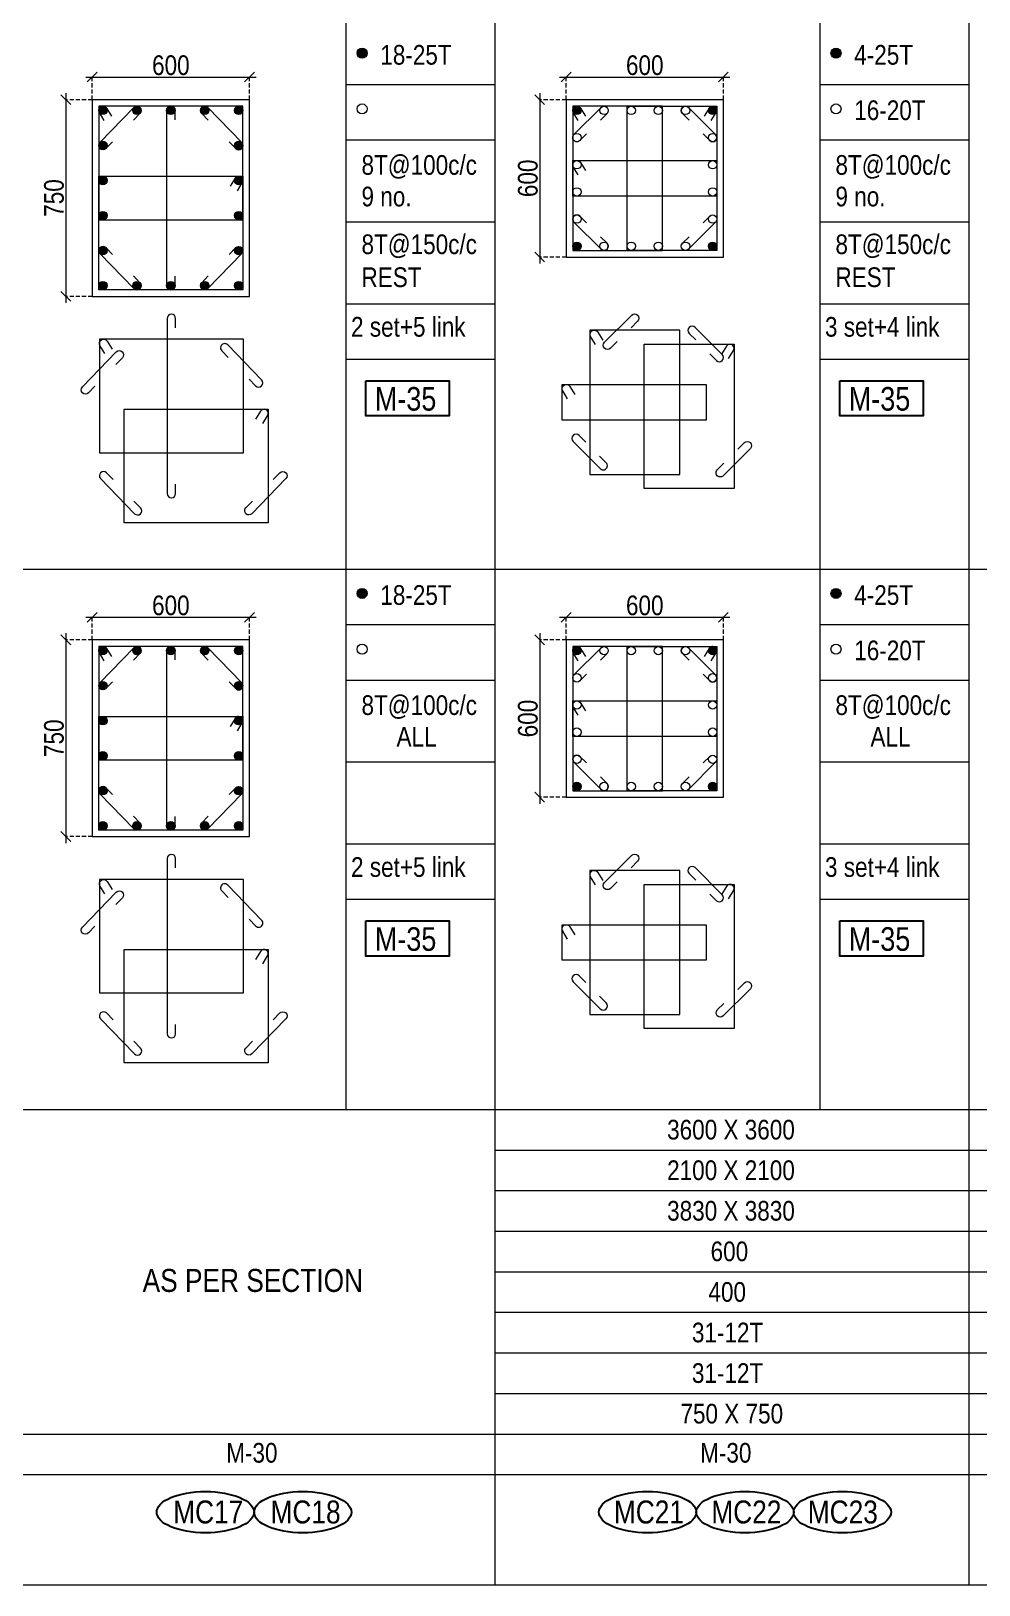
# Model space of a CAD drawing. Header units: millimetres. Extents: x 1112055 to 3390982, y -148532 to 766891.
# Drawn here: x 2186769 to 2201236, y 139386 to 163087 of the extents above; entities that cross this region are included whole.
import ezdxf
from ezdxf.enums import TextEntityAlignment as Align

# ---------------------------------------------------------------- set-up
doc = ezdxf.new("R2010")
doc.units = ezdxf.units.MM
doc.header["$PDMODE"] = 35
doc.header["$PDSIZE"] = -25
doc.linetypes.add('DASHED2', pattern=[0.375, 0.25, -0.125])
doc.linetypes.add('Hidden', pattern=[9.525, 6.35, -3.175])
for name, color, linetype, lineweight in [('B COL. SIZE DIM', 220, 'Continuous', 25), ('B COLSCH', 204, 'Continuous', 20), ('B COLUMN', 1, 'Hidden', 9), ('B STEEL', 34, 'Continuous', 15), ('B TITLE BLOCK', 250, 'Continuous', 0)]:
    doc.layers.add(name, color=color, linetype=linetype, lineweight=lineweight)
doc.layers.add('B TEXT', color=7, linetype='Continuous')
doc.styles.add('dim inside', font='romans.shx', dxfattribs={"width": 0.8, "height": 125})
doc.styles.add('SWINC', font='swissc.ttf')
doc.dimstyles.new('dim inside', dxfattribs={"dimtxt": 125, "dimasz": 100, "dimexe": 0, "dimexo": 0, "dimgap": 10, "dimtad": 0, "dimdec": 0, "dimzin": 0, "dimdsep": 46, "dimtxsty": 'dim inside', "dimblk": 'SMALL', "dimcen": 0.09, "dimadec": 0, "dimazin": 0, "dimtfac": 1, "dimtdec": 0, "dimtofl": 0, "dimtmove": 0, "dimatfit": 3, "dimfxl": 1, "dimtolj": 1, "dimtzin": 0, "dimarcsym": 2})

# ---------------------------------------------------------------- blocks, each defined once
blk = doc.blocks.new('_Oblique')
at = {"color": 0, "linetype": 'ByBlock', "lineweight": -2}
blk.add_line((-0.5, -0.5), (0.5, 0.5), dxfattribs=at)
blk = doc.blocks.new('*D317')
at = {"layer": 'B COL. SIZE DIM', "color": 250, "lineweight": 9, "ltscale": 250, "transparency": 16777216}
blk.add_line((2187603, 154146), (2190203, 154146), dxfattribs=at)
at = {"layer": 'B COL. SIZE DIM', "color": 250, "linetype": 'DASHED2', "lineweight": 9, "ltscale": 250, "transparency": 16777216}
for p, q in [((2187703, 153801), (2187703, 154146)), ((2190103, 153801), (2190103, 154146))]:
    blk.add_line(p, q, dxfattribs=at)
at = {"layer": 'Defpoints', "color": 0, "ltscale": 250, "transparency": 16777216}
for p in [(2190103, 154146), (2187703, 153801), (2190103, 153801)]:
    blk.add_point(p, dxfattribs=at)
at = {"layer": 'B COL. SIZE DIM', "color": 250, "lineweight": 9, "ltscale": 250, "transparency": 16777216, "xscale": 150, "yscale": 150, "zscale": 150, "rotation": 180}
blk.add_blockref('_Oblique', (2187703, 154146), dxfattribs=at)
at = {"layer": 'B COL. SIZE DIM', "color": 250, "lineweight": 9, "ltscale": 250, "transparency": 16777216, "xscale": 150, "yscale": 150, "zscale": 150}
blk.add_blockref('_Oblique', (2190103, 154146), dxfattribs=at)
at = {"layer": 'B COL. SIZE DIM', "color": 6, "ltscale": 250, "transparency": 16777216, "insert": (2188903, 154325), "char_height": 300, "attachment_point": 5, "style": 'SWINC'}
blk.add_mtext('\\A1;600', dxfattribs=at)
blk = doc.blocks.new('*D318')
at = {"layer": 'B COL. SIZE DIM', "color": 250, "lineweight": 9, "ltscale": 250, "transparency": 16777216}
blk.add_line((2187299, 153901), (2187299, 150701), dxfattribs=at)
at = {"layer": 'B COL. SIZE DIM', "color": 250, "linetype": 'DASHED2', "lineweight": 9, "ltscale": 250, "transparency": 16777216}
for p, q in [((2187703, 153801), (2187299, 153801)), ((2187703, 150801), (2187299, 150801))]:
    blk.add_line(p, q, dxfattribs=at)
at = {"layer": 'Defpoints', "color": 0, "ltscale": 250, "transparency": 16777216}
for p in [(2187703, 153801), (2187299, 150801), (2187703, 150801)]:
    blk.add_point(p, dxfattribs=at)
at = {"layer": 'B COL. SIZE DIM', "color": 250, "lineweight": 9, "ltscale": 250, "transparency": 16777216, "xscale": 150, "yscale": 150, "zscale": 150}
for p, rotation in [((2187299, 153801), 90), ((2187299, 150801), 270)]:
    blk.add_blockref('_Oblique', p, dxfattribs=dict(at, rotation=rotation))
at = {"layer": 'B COL. SIZE DIM', "color": 6, "ltscale": 250, "transparency": 16777216, "insert": (2187120, 152301), "char_height": 300, "attachment_point": 5, "rotation": 90, "style": 'SWINC'}
blk.add_mtext('\\A1;750', dxfattribs=at)
blk = doc.blocks.new('*D319')
at = {"layer": 'B COL. SIZE DIM', "color": 250, "lineweight": 9, "ltscale": 250, "transparency": 16777216}
blk.add_line((2187603, 162386), (2190203, 162386), dxfattribs=at)
at = {"layer": 'B COL. SIZE DIM', "color": 250, "linetype": 'DASHED2', "lineweight": 9, "ltscale": 250, "transparency": 16777216}
for p, q in [((2187703, 162041), (2187703, 162386)), ((2190103, 162041), (2190103, 162386))]:
    blk.add_line(p, q, dxfattribs=at)
at = {"layer": 'Defpoints', "color": 0, "ltscale": 250, "transparency": 16777216}
for p in [(2190103, 162386), (2187703, 162041), (2190103, 162041)]:
    blk.add_point(p, dxfattribs=at)
at = {"layer": 'B COL. SIZE DIM', "color": 250, "lineweight": 9, "ltscale": 250, "transparency": 16777216, "xscale": 150, "yscale": 150, "zscale": 150, "rotation": 180}
blk.add_blockref('_Oblique', (2187703, 162386), dxfattribs=at)
at = {"layer": 'B COL. SIZE DIM', "color": 250, "lineweight": 9, "ltscale": 250, "transparency": 16777216, "xscale": 150, "yscale": 150, "zscale": 150}
blk.add_blockref('_Oblique', (2190103, 162386), dxfattribs=at)
at = {"layer": 'B COL. SIZE DIM', "color": 6, "ltscale": 250, "transparency": 16777216, "insert": (2188903, 162565), "char_height": 300, "attachment_point": 5, "style": 'SWINC'}
blk.add_mtext('\\A1;600', dxfattribs=at)
blk = doc.blocks.new('*D320')
at = {"layer": 'B COL. SIZE DIM', "color": 250, "lineweight": 9, "ltscale": 250, "transparency": 16777216}
blk.add_line((2187299, 162141), (2187299, 158941), dxfattribs=at)
at = {"layer": 'B COL. SIZE DIM', "color": 250, "linetype": 'DASHED2', "lineweight": 9, "ltscale": 250, "transparency": 16777216}
for p, q in [((2187703, 162041), (2187299, 162041)), ((2187703, 159041), (2187299, 159041))]:
    blk.add_line(p, q, dxfattribs=at)
at = {"layer": 'Defpoints', "color": 0, "ltscale": 250, "transparency": 16777216}
for p in [(2187703, 162041), (2187299, 159041), (2187703, 159041)]:
    blk.add_point(p, dxfattribs=at)
at = {"layer": 'B COL. SIZE DIM', "color": 250, "lineweight": 9, "ltscale": 250, "transparency": 16777216, "xscale": 150, "yscale": 150, "zscale": 150}
for p, rotation in [((2187299, 162041), 90), ((2187299, 159041), 270)]:
    blk.add_blockref('_Oblique', p, dxfattribs=dict(at, rotation=rotation))
at = {"layer": 'B COL. SIZE DIM', "color": 6, "ltscale": 250, "transparency": 16777216, "insert": (2187120, 160541), "char_height": 300, "attachment_point": 5, "rotation": 90, "style": 'SWINC'}
blk.add_mtext('\\A1;750', dxfattribs=at)
blk = doc.blocks.new('*D984')
at = {"layer": 'B COL. SIZE DIM', "color": 250, "lineweight": 9, "ltscale": 250, "transparency": 16777216}
blk.add_line((2194836, 154146), (2197436, 154146), dxfattribs=at)
at = {"layer": 'B COL. SIZE DIM', "color": 250, "linetype": 'DASHED2', "lineweight": 9, "ltscale": 250, "transparency": 16777216}
for p, q in [((2194936, 153801), (2194936, 154146)), ((2197336, 153801), (2197336, 154146))]:
    blk.add_line(p, q, dxfattribs=at)
at = {"layer": 'Defpoints', "color": 0, "ltscale": 250, "transparency": 16777216}
for p in [(2197336, 154146), (2194936, 153801), (2197336, 153801)]:
    blk.add_point(p, dxfattribs=at)
at = {"layer": 'B COL. SIZE DIM', "color": 250, "lineweight": 9, "ltscale": 250, "transparency": 16777216, "xscale": 150, "yscale": 150, "zscale": 150, "rotation": 180}
blk.add_blockref('_Oblique', (2194936, 154146), dxfattribs=at)
at = {"layer": 'B COL. SIZE DIM', "color": 250, "lineweight": 9, "ltscale": 250, "transparency": 16777216, "xscale": 150, "yscale": 150, "zscale": 150}
blk.add_blockref('_Oblique', (2197336, 154146), dxfattribs=at)
at = {"layer": 'B COL. SIZE DIM', "color": 6, "ltscale": 250, "transparency": 16777216, "insert": (2196136, 154325), "char_height": 300, "attachment_point": 5, "style": 'SWINC'}
blk.add_mtext('\\A1;600', dxfattribs=at)
blk = doc.blocks.new('*D985')
at = {"layer": 'B COL. SIZE DIM', "color": 250, "lineweight": 9, "ltscale": 250, "transparency": 16777216}
blk.add_line((2194532, 153901), (2194532, 151301), dxfattribs=at)
at = {"layer": 'B COL. SIZE DIM', "color": 250, "linetype": 'DASHED2', "lineweight": 9, "ltscale": 250, "transparency": 16777216}
for p, q in [((2194936, 153801), (2194532, 153801)), ((2194936, 151401), (2194532, 151401))]:
    blk.add_line(p, q, dxfattribs=at)
at = {"layer": 'Defpoints', "color": 0, "ltscale": 250, "transparency": 16777216}
for p in [(2194936, 153801), (2194532, 151401), (2194936, 151401)]:
    blk.add_point(p, dxfattribs=at)
at = {"layer": 'B COL. SIZE DIM', "color": 250, "lineweight": 9, "ltscale": 250, "transparency": 16777216, "xscale": 150, "yscale": 150, "zscale": 150}
for p, rotation in [((2194532, 153801), 90), ((2194532, 151401), 270)]:
    blk.add_blockref('_Oblique', p, dxfattribs=dict(at, rotation=rotation))
at = {"layer": 'B COL. SIZE DIM', "color": 6, "ltscale": 250, "transparency": 16777216, "insert": (2194353, 152601), "char_height": 300, "attachment_point": 5, "rotation": 90, "style": 'SWINC'}
blk.add_mtext('\\A1;600', dxfattribs=at)
blk = doc.blocks.new('*D990')
at = {"layer": 'B COL. SIZE DIM', "color": 250, "lineweight": 9, "ltscale": 250, "transparency": 16777216}
blk.add_line((2194836, 162386), (2197436, 162386), dxfattribs=at)
at = {"layer": 'B COL. SIZE DIM', "color": 250, "linetype": 'DASHED2', "lineweight": 9, "ltscale": 250, "transparency": 16777216}
for p, q in [((2194936, 162041), (2194936, 162386)), ((2197336, 162041), (2197336, 162386))]:
    blk.add_line(p, q, dxfattribs=at)
at = {"layer": 'Defpoints', "color": 0, "ltscale": 250, "transparency": 16777216}
for p in [(2197336, 162386), (2194936, 162041), (2197336, 162041)]:
    blk.add_point(p, dxfattribs=at)
at = {"layer": 'B COL. SIZE DIM', "color": 250, "lineweight": 9, "ltscale": 250, "transparency": 16777216, "xscale": 150, "yscale": 150, "zscale": 150, "rotation": 180}
blk.add_blockref('_Oblique', (2194936, 162386), dxfattribs=at)
at = {"layer": 'B COL. SIZE DIM', "color": 250, "lineweight": 9, "ltscale": 250, "transparency": 16777216, "xscale": 150, "yscale": 150, "zscale": 150}
blk.add_blockref('_Oblique', (2197336, 162386), dxfattribs=at)
at = {"layer": 'B COL. SIZE DIM', "color": 6, "ltscale": 250, "transparency": 16777216, "insert": (2196136, 162565), "char_height": 300, "attachment_point": 5, "style": 'SWINC'}
blk.add_mtext('\\A1;600', dxfattribs=at)
blk = doc.blocks.new('*D991')
at = {"layer": 'B COL. SIZE DIM', "color": 250, "lineweight": 9, "ltscale": 250, "transparency": 16777216}
blk.add_line((2194532, 162141), (2194532, 159541), dxfattribs=at)
at = {"layer": 'B COL. SIZE DIM', "color": 250, "linetype": 'DASHED2', "lineweight": 9, "ltscale": 250, "transparency": 16777216}
for p, q in [((2194936, 162041), (2194532, 162041)), ((2194936, 159641), (2194532, 159641))]:
    blk.add_line(p, q, dxfattribs=at)
at = {"layer": 'Defpoints', "color": 0, "ltscale": 250, "transparency": 16777216}
for p in [(2194936, 162041), (2194532, 159641), (2194936, 159641)]:
    blk.add_point(p, dxfattribs=at)
at = {"layer": 'B COL. SIZE DIM', "color": 250, "lineweight": 9, "ltscale": 250, "transparency": 16777216, "xscale": 150, "yscale": 150, "zscale": 150}
for p, rotation in [((2194532, 162041), 90), ((2194532, 159641), 270)]:
    blk.add_blockref('_Oblique', p, dxfattribs=dict(at, rotation=rotation))
at = {"layer": 'B COL. SIZE DIM', "color": 6, "ltscale": 250, "transparency": 16777216, "insert": (2194353, 160841), "char_height": 300, "attachment_point": 5, "rotation": 90, "style": 'SWINC'}
blk.add_mtext('\\A1;600', dxfattribs=at)

msp = doc.modelspace()

# ---------------------------------------------------------------- hatches: boundary and pattern name
at = {"layer": 'B STEEL', "lineweight": 9, "ltscale": 0.5}
h = msp.add_hatch(color=34, dxfattribs=at)
edge = h.paths.add_edge_path()
edge.add_arc((2191821.1, 162749.8), 76.8, 0, 360)
h = msp.add_hatch(color=34, dxfattribs=at)
edge = h.paths.add_edge_path()
edge.add_arc((2199054.6, 162749.8), 76.8, 0, 360)
h = msp.add_hatch(color=34, dxfattribs=at)
edge = h.paths.add_edge_path()
edge.add_arc((2187866.7, 161876.6), 64, 0, 360)
at = {"layer": 'B STEEL', "lineweight": 30}
h = msp.add_hatch(color=34, dxfattribs=at)
edge = h.paths.add_edge_path()
edge.add_arc((2188384.7, 161876.6), 64, 0, 360)
h = msp.add_hatch(color=34, dxfattribs=at)
edge = h.paths.add_edge_path()
edge.add_arc((2188902.7, 161876.6), 64, 0, 360)
h = msp.add_hatch(color=34, dxfattribs=at)
edge = h.paths.add_edge_path()
edge.add_arc((2189420.7, 161876.6), 64, 0, 360)
at = {"layer": 'B STEEL', "lineweight": 9, "ltscale": 0.5}
h = msp.add_hatch(color=34, dxfattribs=at)
edge = h.paths.add_edge_path()
edge.add_arc((2189938.7, 161876.6), 64, 180, 540, ccw=False)
h = msp.add_hatch(color=34, dxfattribs=at)
edge = h.paths.add_edge_path()
edge.add_arc((2195100.3, 161876.6), 64, 0, 360)
h = msp.add_hatch(color=34, dxfattribs=at)
edge = h.paths.add_edge_path()
edge.add_arc((2197172.2, 161876.6), 64, 180, 540, ccw=False)
at = {"layer": 'B STEEL', "lineweight": 30}
h = msp.add_hatch(color=34, dxfattribs=at)
edge = h.paths.add_edge_path()
edge.add_arc((2187866.7, 161342.2), 64, 0, 360)
h = msp.add_hatch(color=34, dxfattribs=at)
edge = h.paths.add_edge_path()
edge.add_arc((2189938.7, 161342.2), 64, 0, 360)
h = msp.add_hatch(color=34, dxfattribs=at)
edge = h.paths.add_edge_path()
edge.add_arc((2187866.7, 160807.8), 64, 0, 360)
h = msp.add_hatch(color=34, dxfattribs=at)
edge = h.paths.add_edge_path()
edge.add_arc((2189938.7, 160807.8), 64, 0, 360)
h = msp.add_hatch(color=34, dxfattribs=at)
edge = h.paths.add_edge_path()
edge.add_arc((2187866.7, 160273.4), 64, 0, 360)
h = msp.add_hatch(color=34, dxfattribs=at)
edge = h.paths.add_edge_path()
edge.add_arc((2189938.7, 160273.4), 64, 0, 360)
h = msp.add_hatch(color=34, dxfattribs=at)
edge = h.paths.add_edge_path()
edge.add_arc((2187866.7, 159739), 64, 0, 360)
h = msp.add_hatch(color=34, dxfattribs=at)
edge = h.paths.add_edge_path()
edge.add_arc((2189938.7, 159739), 64, 0, 360)
at = {"layer": 'B STEEL', "lineweight": 9, "ltscale": 0.5}
h = msp.add_hatch(color=34, dxfattribs=at)
edge = h.paths.add_edge_path()
edge.add_arc((2195100.3, 159804.6), 64, 0, 360, ccw=False)
h = msp.add_hatch(color=34, dxfattribs=at)
edge = h.paths.add_edge_path()
edge.add_arc((2197172.2, 159804.6), 64, -180, 180)
h = msp.add_hatch(color=34, dxfattribs=at)
edge = h.paths.add_edge_path()
edge.add_arc((2187866.7, 159204.6), 64, 0, 360, ccw=False)
at = {"layer": 'B STEEL', "lineweight": 30}
h = msp.add_hatch(color=34, dxfattribs=at)
edge = h.paths.add_edge_path()
edge.add_arc((2188384.7, 159204.6), 64, 0, 360)
h = msp.add_hatch(color=34, dxfattribs=at)
edge = h.paths.add_edge_path()
edge.add_arc((2188902.7, 159204.6), 64, 0, 360)
h = msp.add_hatch(color=34, dxfattribs=at)
edge = h.paths.add_edge_path()
edge.add_arc((2189420.7, 159204.6), 64, 0, 360)
at = {"layer": 'B STEEL', "lineweight": 9, "ltscale": 0.5}
h = msp.add_hatch(color=34, dxfattribs=at)
edge = h.paths.add_edge_path()
edge.add_arc((2189938.7, 159204.6), 64, -180, 180)
h = msp.add_hatch(color=34, dxfattribs=at)
edge = h.paths.add_edge_path()
edge.add_arc((2191821.1, 154509.9), 76.8, 0, 360)
h = msp.add_hatch(color=34, dxfattribs=at)
edge = h.paths.add_edge_path()
edge.add_arc((2199054.6, 154509.9), 76.8, 0, 360)
h = msp.add_hatch(color=34, dxfattribs=at)
edge = h.paths.add_edge_path()
edge.add_arc((2187866.7, 153636.7), 64, 0, 360)
at = {"layer": 'B STEEL', "lineweight": 30}
h = msp.add_hatch(color=34, dxfattribs=at)
edge = h.paths.add_edge_path()
edge.add_arc((2188384.7, 153636.7), 64, 0, 360)
h = msp.add_hatch(color=34, dxfattribs=at)
edge = h.paths.add_edge_path()
edge.add_arc((2188902.7, 153636.7), 64, 0, 360)
h = msp.add_hatch(color=34, dxfattribs=at)
edge = h.paths.add_edge_path()
edge.add_arc((2189420.7, 153636.7), 64, 0, 360)
at = {"layer": 'B STEEL', "lineweight": 9, "ltscale": 0.5}
h = msp.add_hatch(color=34, dxfattribs=at)
edge = h.paths.add_edge_path()
edge.add_arc((2189938.7, 153636.7), 64, 180, 540, ccw=False)
h = msp.add_hatch(color=34, dxfattribs=at)
edge = h.paths.add_edge_path()
edge.add_arc((2195100.3, 153636.7), 64, 0, 360)
h = msp.add_hatch(color=34, dxfattribs=at)
edge = h.paths.add_edge_path()
edge.add_arc((2197172.2, 153636.7), 64, 180, 540, ccw=False)
at = {"layer": 'B STEEL', "lineweight": 30}
h = msp.add_hatch(color=34, dxfattribs=at)
edge = h.paths.add_edge_path()
edge.add_arc((2187866.7, 153102.3), 64, 0, 360)
h = msp.add_hatch(color=34, dxfattribs=at)
edge = h.paths.add_edge_path()
edge.add_arc((2189938.7, 153102.3), 64, 0, 360)
h = msp.add_hatch(color=34, dxfattribs=at)
edge = h.paths.add_edge_path()
edge.add_arc((2187866.7, 152568), 64, 0, 360)
h = msp.add_hatch(color=34, dxfattribs=at)
edge = h.paths.add_edge_path()
edge.add_arc((2189938.7, 152568), 64, 0, 360)
h = msp.add_hatch(color=34, dxfattribs=at)
edge = h.paths.add_edge_path()
edge.add_arc((2187866.7, 152033.6), 64, 0, 360)
h = msp.add_hatch(color=34, dxfattribs=at)
edge = h.paths.add_edge_path()
edge.add_arc((2189938.7, 152033.6), 64, 0, 360)
h = msp.add_hatch(color=34, dxfattribs=at)
edge = h.paths.add_edge_path()
edge.add_arc((2187866.7, 151499.2), 64, 0, 360)
h = msp.add_hatch(color=34, dxfattribs=at)
edge = h.paths.add_edge_path()
edge.add_arc((2189938.7, 151499.2), 64, 0, 360)
at = {"layer": 'B STEEL', "lineweight": 9, "ltscale": 0.5}
h = msp.add_hatch(color=34, dxfattribs=at)
edge = h.paths.add_edge_path()
edge.add_arc((2195100.3, 151564.8), 64, 0, 360, ccw=False)
h = msp.add_hatch(color=34, dxfattribs=at)
edge = h.paths.add_edge_path()
edge.add_arc((2197172.2, 151564.8), 64, -180, 180)
h = msp.add_hatch(color=34, dxfattribs=at)
edge = h.paths.add_edge_path()
edge.add_arc((2187866.7, 150964.8), 64, 0, 360, ccw=False)
at = {"layer": 'B STEEL', "lineweight": 30}
h = msp.add_hatch(color=34, dxfattribs=at)
edge = h.paths.add_edge_path()
edge.add_arc((2188384.7, 150964.8), 64, 0, 360)
h = msp.add_hatch(color=34, dxfattribs=at)
edge = h.paths.add_edge_path()
edge.add_arc((2188902.7, 150964.8), 64, 0, 360)
h = msp.add_hatch(color=34, dxfattribs=at)
edge = h.paths.add_edge_path()
edge.add_arc((2189420.7, 150964.8), 64, 0, 360)
at = {"layer": 'B STEEL', "lineweight": 9, "ltscale": 0.5}
h = msp.add_hatch(color=34, dxfattribs=at)
edge = h.paths.add_edge_path()
edge.add_arc((2189938.7, 150964.8), 64, -180, 180)

# ---------------------------------------------------------------- linework, layer by layer
at = {"layer": 'B COLSCH', "color": 250, "lineweight": 0}
for p, q in [((2191574.8, 196077.4), (2191574.8, 146638.4)), ((2193849.2, 196077.4), (2193849.2, 139385.8)), ((2198808.3, 196077.4), (2198808.3, 146638.4)), ((2201082.7, 196077.4), (2201082.7, 139385.8)), ((2191574.8, 162273.1), (2193849.2, 162273.1)), ((2198808.3, 162273.1), (2201082.7, 162273.1)), ((2191574.8, 161428.1), (2193849.2, 161428.1)), ((2198808.3, 161428.1), (2201082.7, 161428.1)), ((2191574.8, 160178.3), (2193849.2, 160178.3)), ((2198808.3, 160178.3), (2201082.7, 160178.3)), ((2191574.8, 158928.5), (2193849.2, 158928.5)), ((2198808.3, 158928.5), (2201082.7, 158928.5)), ((2191574.8, 158083.5), (2193849.2, 158083.5)), ((2198808.3, 158083.5), (2201082.7, 158083.5)), ((2087919, 154878.2), (2215549.8, 154878.2)), ((2191574.8, 154033.2), (2193849.2, 154033.2)), ((2198808.3, 154033.2), (2201082.7, 154033.2)), ((2191574.8, 153188.2), (2193849.2, 153188.2)), ((2198808.3, 153188.2), (2201082.7, 153188.2)), ((2191574.8, 151938.5), (2193849.2, 151938.5)), ((2198808.3, 151938.5), (2201082.7, 151938.5)), ((2191574.8, 150688.7), (2193849.2, 150688.7)), ((2198808.3, 150688.7), (2201082.7, 150688.7)), ((2191574.8, 149843.7), (2193849.2, 149843.7)), ((2198808.3, 149843.7), (2201082.7, 149843.7)), ((2087919, 146638.4), (2215549.8, 146638.4)), ((2193849.2, 146019.5), (2215549.8, 146019.5)), ((2193849.2, 145400.7), (2215549.8, 145400.7)), ((2193849.2, 144781.8), (2215549.8, 144781.8)), ((2193849.2, 144162.9), (2215549.8, 144162.9)), ((2193849.2, 143544.1), (2215549.8, 143544.1)), ((2193849.2, 142925.2), (2215549.8, 142925.2)), ((2193849.2, 142306.3), (2215549.8, 142306.3)), ((2087919, 141687.5), (2215549.8, 141687.5)), ((2087919, 141068.6), (2215549.8, 141068.6)), ((2087919, 139385.8), (2215549.8, 139385.8))]:
    msp.add_line(p, q, dxfattribs=at)
at = {"layer": 'B COLUMN', "color": 1, "linetype": 'ByBlock', "lineweight": 20}
for points in [[(2187702.7, 159040.6), (2190102.7, 159040.6), (2190102.7, 162040.6), (2187702.7, 162040.6)], [(2194936.3, 159640.6), (2197336.3, 159640.6), (2197336.3, 162040.6), (2194936.3, 162040.6)], [(2187702.7, 150800.8), (2190102.7, 150800.8), (2190102.7, 153800.8), (2187702.7, 153800.8)], [(2194936.3, 151400.8), (2197336.3, 151400.8), (2197336.3, 153800.8), (2194936.3, 153800.8)]]:
    msp.add_lwpolyline(points, close=True, dxfattribs=at)
at = {"layer": 'B STEEL', "color": 34, "lineweight": 9, "ltscale": 0.5}
for points in [[(2187887, 161721.5), (2187812.2, 161843, -1), (2187921.2, 161910.1), (2187996, 161788.7)], [(2188012, 161400.1), (2187912.7, 161297.6, -1), (2187820.8, 161386.7), (2188338.7, 161921.1, -1), (2188430.7, 161832), (2188331.4, 161729.6)], [(2188966.7, 161733.9), (2188966.7, 161876.6, 1), (2188838.7, 161876.6), (2188838.7, 159204.6, 1), (2188966.7, 159204.6), (2188966.7, 159347.3)], [(2189793.4, 161400.1), (2189892.7, 161297.6, 1), (2189984.7, 161386.7), (2189466.7, 161921.1, 1), (2189374.7, 161832), (2189474, 161729.6)], [(2195120.5, 161721.5), (2195045.8, 161843, -1), (2195154.8, 161910.1), (2195229.6, 161788.7)], [(2195246.4, 161517.8), (2195145.5, 161416.9, -1), (2195055, 161507.5), (2195469.4, 161921.8, -1), (2195559.9, 161831.3), (2195459.1, 161730.4)], [(2197026.1, 161517.8), (2197127, 161416.9, 1), (2197217.5, 161507.5), (2196803.1, 161921.8, 1), (2196712.6, 161831.3), (2196813.4, 161730.4)], [(2197152, 161721.5), (2197226.8, 161843, 1), (2197117.7, 161910.1), (2197042.9, 161788.7)], [(2195120.5, 160892.8), (2195045.8, 161014.2, -1), (2195154.8, 161081.4), (2195229.6, 160959.9)], [(2189918.4, 160652.8), (2189993.2, 160774.2, 1), (2189884.2, 160841.4), (2189809.4, 160719.9)], [(2195246.4, 160163.4), (2195145.5, 160264.3, 1), (2195055, 160173.7), (2195469.4, 159759.4, 1), (2195559.9, 159849.9), (2195459.1, 159950.8)], [(2197026.1, 160163.4), (2197127, 160264.3, -1), (2197217.5, 160173.7), (2196803.1, 159759.4, -1), (2196712.6, 159849.9), (2196813.4, 159950.8)], [(2188012, 159681.1), (2187912.7, 159783.6, 1), (2187820.8, 159694.5), (2188338.7, 159160.1, 1), (2188430.7, 159249.2), (2188331.4, 159351.6)], [(2189793.4, 159681.1), (2189892.7, 159783.6, -1), (2189984.7, 159694.5), (2189466.7, 159160.1, -1), (2189374.7, 159249.2), (2189474, 159351.6)], [(2188975.8, 158562.4), (2188975.8, 158705.1, 1), (2188847.8, 158705.1), (2188847.8, 156033.1, 1), (2188975.8, 156033.1), (2188975.8, 156175.8)], [(2195713.3, 158350.4), (2195612.5, 158249.6, -1), (2195521.9, 158340.1), (2195936.3, 158754.5, -1), (2196026.9, 158664), (2195926, 158563.1)], [(2197128, 158162.9), (2197228.8, 158062.1, 1), (2197319.4, 158152.6), (2196905, 158567, 1), (2196814.4, 158476.5), (2196915.3, 158375.6)], [(2187896.1, 158168), (2187821.3, 158289.5, -1), (2187930.4, 158356.6), (2188005.1, 158235.1)], [(2195384.5, 158306), (2195309.7, 158427.4, -1), (2195418.8, 158494.6), (2195493.6, 158373.1)], [(2187744, 157672.5), (2187644.8, 157570.1, -1), (2187552.8, 157659.2), (2188070.8, 158193.6, -1), (2188162.8, 158104.5), (2188063.5, 158002.1)], [(2190097.7, 157780.1), (2190196.9, 157677.6, 1), (2190288.9, 157766.8), (2189770.9, 158301.2, 1), (2189679, 158212), (2189778.2, 158109.6)], [(2197416, 158091.4), (2197490.7, 158212.9, 1), (2197381.7, 158280), (2197306.9, 158158.5)], [(2194958.6, 157477.2), (2194883.8, 157598.7, -1), (2194992.9, 157665.8), (2195067.6, 157544.3)], [(2190305.3, 157099.2), (2190380.1, 157220.7, 1), (2190271, 157287.8), (2190196.2, 157166.3)], [(2195234.2, 156816.8), (2195133.3, 156917.7, 1), (2195042.8, 156827.1), (2195457.2, 156412.7, 1), (2195547.7, 156503.3), (2195446.9, 156604.1)], [(2197556.5, 156708.9), (2197657.4, 156809.8, -1), (2197747.9, 156719.2), (2197333.5, 156304.8, -1), (2197243, 156395.4), (2197343.8, 156496.2)], [(2188021.1, 156247), (2187921.8, 156349.4, 1), (2187829.9, 156260.3), (2188347.9, 155725.9, 1), (2188439.8, 155815), (2188340.5, 155917.4)], [(2190466.6, 156247), (2190565.9, 156349.4, -1), (2190657.9, 156260.3), (2190139.9, 155725.9, -1), (2190047.9, 155815), (2190147.2, 155917.4)], [(2187887, 153481.7), (2187812.2, 153603.2, -1), (2187921.2, 153670.3), (2187996, 153548.8)], [(2188012, 153160.2), (2187912.7, 153057.8, -1), (2187820.8, 153146.9), (2188338.7, 153681.3, -1), (2188430.7, 153592.2), (2188331.4, 153489.8)], [(2188966.7, 153494.1), (2188966.7, 153636.7, 1), (2188838.7, 153636.7), (2188838.7, 150964.8, 1), (2188966.7, 150964.8), (2188966.7, 151107.4)], [(2189793.4, 153160.2), (2189892.7, 153057.8, 1), (2189984.7, 153146.9), (2189466.7, 153681.3, 1), (2189374.7, 153592.2), (2189474, 153489.8)], [(2195120.5, 153481.7), (2195045.8, 153603.2, -1), (2195154.8, 153670.3), (2195229.6, 153548.8)], [(2195246.4, 153277.9), (2195145.5, 153177.1, -1), (2195055, 153267.6), (2195469.4, 153682, -1), (2195559.9, 153591.5), (2195459.1, 153490.6)], [(2197026.1, 153277.9), (2197127, 153177.1, 1), (2197217.5, 153267.6), (2196803.1, 153682, 1), (2196712.6, 153591.5), (2196813.4, 153490.6)], [(2197152, 153481.7), (2197226.8, 153603.2, 1), (2197117.7, 153670.3), (2197042.9, 153548.8)], [(2195120.5, 152652.9), (2195045.8, 152774.4, -1), (2195154.8, 152841.5), (2195229.6, 152720)], [(2189918.4, 152412.9), (2189993.2, 152534.4, 1), (2189884.2, 152601.5), (2189809.4, 152480)], [(2195246.4, 151923.6), (2195145.5, 152024.4, 1), (2195055, 151933.9), (2195469.4, 151519.5, 1), (2195559.9, 151610), (2195459.1, 151710.9)], [(2197026.1, 151923.6), (2197127, 152024.4, -1), (2197217.5, 151933.9), (2196803.1, 151519.5, -1), (2196712.6, 151610), (2196813.4, 151710.9)], [(2188012, 151441.3), (2187912.7, 151543.7, 1), (2187820.8, 151454.6), (2188338.7, 150920.2, 1), (2188430.7, 151009.3), (2188331.4, 151111.8)], [(2189793.4, 151441.3), (2189892.7, 151543.7, -1), (2189984.7, 151454.6), (2189466.7, 150920.2, -1), (2189374.7, 151009.3), (2189474, 151111.8)], [(2188975.8, 150322.6), (2188975.8, 150465.2, 1), (2188847.8, 150465.2), (2188847.8, 147793.3, 1), (2188975.8, 147793.3), (2188975.8, 147935.9)], [(2195713.3, 150110.6), (2195612.5, 150009.7, -1), (2195521.9, 150100.3), (2195936.3, 150514.7, -1), (2196026.9, 150424.1), (2195926, 150323.3)], [(2195384.5, 150066.1), (2195309.7, 150187.6, -1), (2195418.8, 150254.7), (2195493.6, 150133.2)], [(2197128, 149923.1), (2197228.8, 149822.2, 1), (2197319.4, 149912.8), (2196905, 150327.2, 1), (2196814.4, 150236.6), (2196915.3, 150135.7)], [(2187896.1, 149928.1), (2187821.3, 150049.6, -1), (2187930.4, 150116.7), (2188005.1, 149995.3)], [(2190097.7, 149540.2), (2190196.9, 149437.8, 1), (2190288.9, 149526.9), (2189770.9, 150061.3, 1), (2189679, 149972.2), (2189778.2, 149869.8)], [(2197416, 149851.5), (2197490.7, 149973, 1), (2197381.7, 150040.1), (2197306.9, 149918.6)], [(2187744, 149432.7), (2187644.8, 149330.3, -1), (2187552.8, 149419.4), (2188070.8, 149953.8, -1), (2188162.8, 149864.7), (2188063.5, 149762.2)], [(2194958.6, 149237.3), (2194883.8, 149358.8, -1), (2194992.9, 149425.9), (2195067.6, 149304.4)], [(2190305.3, 148859.4), (2190380.1, 148980.8, 1), (2190271, 149048), (2190196.2, 148926.5)], [(2195234.2, 148577), (2195133.3, 148677.8, 1), (2195042.8, 148587.3), (2195457.2, 148172.9, 1), (2195547.7, 148263.4), (2195446.9, 148364.3)], [(2197556.5, 148469), (2197657.4, 148569.9, -1), (2197747.9, 148479.4), (2197333.5, 148065, -1), (2197243, 148155.5), (2197343.8, 148256.4)], [(2188021.1, 148007.1), (2187921.8, 148109.6, 1), (2187829.9, 148020.5), (2188347.9, 147486.1, 1), (2188439.8, 147575.2), (2188340.5, 147677.6)], [(2190466.6, 148007.1), (2190565.9, 148109.6, -1), (2190657.9, 148020.5), (2190139.9, 147486.1, -1), (2190047.9, 147575.2), (2190147.2, 147677.6)]]:
    msp.add_lwpolyline(points, format="xyb", dxfattribs=at)
for points in [[(2187802.7, 160209.4), (2190002.7, 160209.4), (2190002.7, 161940.6), (2187802.7, 161940.6)], [(2195036.3, 159740.6), (2196407.5, 159740.6), (2196407.5, 161940.6), (2195036.3, 161940.6)], [(2197236.3, 159740.6), (2195865, 159740.6), (2195865, 161940.6), (2197236.3, 161940.6)], [(2195036.3, 161111.8), (2197236.3, 161111.8), (2197236.3, 160569.4), (2195036.3, 160569.4)], [(2187802.7, 160871.8), (2190002.7, 160871.8), (2190002.7, 159140.6), (2187802.7, 159140.6)], [(2187811.8, 156655.8), (2190011.8, 156655.8), (2190011.8, 158387), (2187811.8, 158387)], [(2195300.2, 156325), (2196671.5, 156325), (2196671.5, 158525), (2195300.2, 158525)], [(2197500.2, 156110.4), (2196129, 156110.4), (2196129, 158310.4), (2197500.2, 158310.4)], [(2194874.3, 157696.2), (2197074.3, 157696.2), (2197074.3, 157153.8), (2194874.3, 157153.8)], [(2188189.6, 157318.3), (2190389.6, 157318.3), (2190389.6, 155587), (2188189.6, 155587)], [(2187802.7, 151969.5), (2190002.7, 151969.5), (2190002.7, 153700.8), (2187802.7, 153700.8)], [(2195036.3, 151500.8), (2196407.5, 151500.8), (2196407.5, 153700.8), (2195036.3, 153700.8)], [(2197236.3, 151500.8), (2195865, 151500.8), (2195865, 153700.8), (2197236.3, 153700.8)], [(2195036.3, 152872), (2197236.3, 152872), (2197236.3, 152329.5), (2195036.3, 152329.5)], [(2187802.7, 152632), (2190002.7, 152632), (2190002.7, 150900.8), (2187802.7, 150900.8)], [(2195300.2, 148085.2), (2196671.5, 148085.2), (2196671.5, 150285.2), (2195300.2, 150285.2)], [(2187811.8, 148416), (2190011.8, 148416), (2190011.8, 150147.2), (2187811.8, 150147.2)], [(2197500.2, 147870.6), (2196129, 147870.6), (2196129, 150070.6), (2197500.2, 150070.6)], [(2194874.3, 149456.4), (2197074.3, 149456.4), (2197074.3, 148914), (2194874.3, 148914)], [(2188189.6, 149078.4), (2190389.6, 149078.4), (2190389.6, 147347.2), (2188189.6, 147347.2)]]:
    msp.add_lwpolyline(points, close=True, dxfattribs=at)
for centre, radius in [((2191821.1, 162749.8), 76.8), ((2199054.6, 162749.8), 76.8), ((2187866.7, 161876.6), 64), ((2188384.7, 161876.6), 64), ((2188902.7, 161876.6), 64), ((2189420.7, 161876.6), 64), ((2189938.7, 161876.6), 64), ((2191821.1, 161899.5), 76.8), ((2195100.3, 161876.6), 64), ((2195514.7, 161876.6), 64), ((2195929.1, 161876.6), 64), ((2196343.4, 161876.6), 64), ((2196757.8, 161876.6), 64), ((2197172.2, 161876.6), 64), ((2199054.6, 161899.5), 76.8), ((2195100.3, 161462.2), 64), ((2197172.2, 161462.2), 64), ((2187866.7, 161342.2), 64), ((2189938.7, 161342.2), 64), ((2195100.3, 161047.8), 64), ((2197172.2, 161047.8), 64), ((2187866.7, 160807.8), 64), ((2189938.7, 160807.8), 64), ((2195100.3, 160633.4), 64), ((2197172.2, 160633.4), 64), ((2187866.7, 160273.4), 64), ((2189938.7, 160273.4), 64), ((2195100.3, 160219), 64), ((2197172.2, 160219), 64), ((2187866.7, 159739), 64), ((2189938.7, 159739), 64), ((2195100.3, 159804.6), 64), ((2195514.7, 159804.6), 64), ((2195929.1, 159804.6), 64), ((2196343.4, 159804.6), 64), ((2196757.8, 159804.6), 64), ((2197172.2, 159804.6), 64), ((2187866.7, 159204.6), 64), ((2188384.7, 159204.6), 64), ((2188902.7, 159204.6), 64), ((2189420.7, 159204.6), 64), ((2189938.7, 159204.6), 64), ((2191821.1, 154509.9), 76.8), ((2199054.6, 154509.9), 76.8), ((2187866.7, 153636.7), 64), ((2188384.7, 153636.7), 64), ((2188902.7, 153636.7), 64), ((2189420.7, 153636.7), 64), ((2189938.7, 153636.7), 64), ((2191821.1, 153659.6), 76.8), ((2195100.3, 153636.7), 64), ((2195514.7, 153636.7), 64), ((2195929.1, 153636.7), 64), ((2196343.4, 153636.7), 64), ((2196757.8, 153636.7), 64), ((2197172.2, 153636.7), 64), ((2199054.6, 153659.6), 76.8), ((2187866.7, 153102.3), 64), ((2189938.7, 153102.3), 64), ((2195100.3, 153222.3), 64), ((2197172.2, 153222.3), 64), ((2195100.3, 152808), 64), ((2197172.2, 152808), 64), ((2187866.7, 152568), 64), ((2189938.7, 152568), 64), ((2195100.3, 152393.6), 64), ((2197172.2, 152393.6), 64), ((2187866.7, 152033.6), 64), ((2189938.7, 152033.6), 64), ((2195100.3, 151979.2), 64), ((2197172.2, 151979.2), 64), ((2187866.7, 151499.2), 64), ((2189938.7, 151499.2), 64), ((2195100.3, 151564.8), 64), ((2195514.7, 151564.8), 64), ((2195929.1, 151564.8), 64), ((2196343.4, 151564.8), 64), ((2196757.8, 151564.8), 64), ((2197172.2, 151564.8), 64), ((2187866.7, 150964.8), 64), ((2188384.7, 150964.8), 64), ((2188902.7, 150964.8), 64), ((2189420.7, 150964.8), 64), ((2189938.7, 150964.8), 64)]:
    msp.add_circle(centre, radius, dxfattribs=at)
at = {"layer": 'B TEXT', "color": 1}
for points in [[(2191878.5, 157754.5), (2193153.1, 157754.5), (2193153.1, 157216.5), (2191878.5, 157216.5)], [(2199112, 157754.5), (2200386.6, 157754.5), (2200386.6, 157216.5), (2199112, 157216.5)], [(2191878.5, 149514.7), (2193153.1, 149514.7), (2193153.1, 148976.7), (2191878.5, 148976.7)], [(2199112, 149514.7), (2200386.6, 149514.7), (2200386.6, 148976.7), (2199112, 148976.7)]]:
    msp.add_lwpolyline(points, close=True, dxfattribs=at)
at = {"layer": 'B TEXT', "color": 250}
for centre in [(2189430.1, 140495.5), (2190916.9, 140495.5), (2196178.5, 140495.5), (2197665.4, 140495.5), (2199152.2, 140495.5)]:
    msp.add_ellipse(centre, major_axis=(743.4, 0), ratio=0.4237999, dxfattribs=at)

# ---------------------------------------------------------------- texts
at = {"layer": 'B TEXT', "style": 'SWINC'}
for s, p in [('18-25T', (2192099.6, 162575.2)), ('4-25T', (2199333.1, 162575.2)), ('16-20T', (2199333.1, 161730.2)), ('8T@100c/c', (2191812.7, 160895.4)), ('8T@100c/c', (2199046.2, 160895.4)), ('9 no.', (2191812.7, 160413.6)), ('9 no.', (2199046.2, 160413.6)), ('8T@150c/c', (2191812.7, 159685.5)), ('8T@150c/c', (2199046.2, 159685.5)), ('REST', (2191812.7, 159183.1)), ('REST', (2199046.2, 159183.1)), ('2 set+5 link', (2191653, 158426.1)), ('3 set+4 link', (2198886.5, 158426.1)), ('18-25T', (2192099.6, 154335.4)), ('4-25T', (2199333.1, 154335.4)), ('16-20T', (2199333.1, 153490.4)), ('8T@100c/c', (2191812.7, 152655.5)), ('8T@100c/c', (2199046.2, 152655.5)), ('ALL', (2192347.4, 152173.7)), ('ALL', (2199580.9, 152173.7)), ('2 set+5 link', (2191653, 150186.2)), ('3 set+4 link', (2198886.5, 150186.2))]:
    msp.add_text(s, height=300, dxfattribs=at).set_placement(p)
at = {"layer": 'B TEXT', "color": 1, "style": 'SWINC'}
for p in [(2192015.8, 157190), (2199249.4, 157190), (2192015.8, 148950.1), (2199249.4, 148950.1)]:
    msp.add_text('M-35', height=360, dxfattribs=at).set_placement(p, align=Align.BOTTOM_LEFT)
at = {"layer": 'B TEXT', "style": 'SWINC'}
for s, p in [('3600 X 3600', (2196477.2, 146090.3)), ('2100 X 2100', (2196477.2, 145471.4)), ('3830 X 3830', (2196477.2, 144852.6)), ('600', (2197141, 144233.7)), ('400', (2197107.9, 143614.8)), ('31-12T', (2196855.8, 142996)), ('31-12T', (2196855.8, 142377.1)), ('750 X 750', (2196680.7, 141758.2)), ('M-30', (2189747.7, 141160.9)), ('M-30', (2196981.2, 141160.9))]:
    msp.add_text(s, height=300, dxfattribs=at).set_placement(p, align=Align.BOTTOM_LEFT)
at = {"layer": 'B TEXT', "color": 6, "style": 'SWINC'}
for s, p in [('AS PER SECTION', (2188472.8, 143855.3)), ('MC17', (2188939, 140323.4)), ('MC18', (2190424.5, 140323.4)), ('MC21', (2195665.4, 140323.4)), ('MC22', (2197152.5, 140323.4)), ('MC23', (2198624.6, 140323.4))]:
    msp.add_text(s, height=350, dxfattribs=at).set_placement(p)
at = {"layer": 'B TITLE BLOCK', "color": 251, "attachment_point": 2, "style": 'SWINC'}
for width, heights, insert, char_height in [(582591.087, [81948.1], (2303667.7, 156603.8), 222.806), (758153.186, [106642.9], (2454574, 147468), 289.947)]:
    msp.add_mtext_dynamic_manual_height_columns('\\pxsm1,qj;{\\fBankGothic Lt BT|b0|i0|c0|p34;BHOOMI\\P\\ps*,q*;\\fGost|b0|i0|c0|p2;\\H0.8x;- CONSULTANTS -\\C1; }', width=width, gutter_width=0, heights=heights, dxfattribs=dict(at, insert=insert, char_height=char_height))

# ---------------------------------------------------------------- dimensions: what is measured, and where the dimension line sits
at = {"layer": 'B COL. SIZE DIM', "color": 250, "ltscale": 250}
for base, p1, p2, picture, middle in [((2190102.7, 162385.5), (2187702.7, 162040.6), (2190102.7, 162040.6), '*D319', (2188902.7, 162564.5)), ((2197336.3, 162385.5), (2194936.3, 162040.6), (2197336.3, 162040.6), '*D990', (2196136.3, 162564.5)), ((2190102.7, 154145.7), (2187702.7, 153800.8), (2190102.7, 153800.8), '*D317', (2188902.7, 154324.7)), ((2197336.3, 154145.7), (2194936.3, 153800.8), (2197336.3, 153800.8), '*D984', (2196136.3, 154324.7))]:
    dim = msp.add_linear_dim(base=base, p1=p1, p2=p2, dimstyle='dim inside', override={"dimtxt": 300, "dimasz": 150, "dimgap": 25, "dimtad": 3, "dimlfac": 0.25, "dimtxsty": 'SWINC', "dimblk1": 'Oblique', "dimblk2": 'Oblique', "dimsah": 1, "dimdle": 100, "dimclrd": 250, "dimclre": 250, "dimclrt": 6, "dimfxl": 1000, "dimlwd": 9, "dimlwe": 9}, dxfattribs=at)
    dim.commit()
    dim.dimension.update_dxf_attribs({"geometry": picture, "text_midpoint": middle})
for base, p1, p2, picture, middle in [((2187298.8, 159040.6), (2187702.7, 162040.6), (2187702.7, 159040.6), '*D320', (2187120, 160540.6)), ((2194532.4, 159640.6), (2194936.3, 162040.6), (2194936.3, 159640.6), '*D991', (2194353.4, 160840.6)), ((2187298.8, 150800.8), (2187702.7, 153800.8), (2187702.7, 150800.8), '*D318', (2187120, 152300.8)), ((2194532.4, 151400.8), (2194936.3, 153800.8), (2194936.3, 151400.8), '*D985', (2194353.4, 152600.8))]:
    dim = msp.add_linear_dim(base=base, p1=p1, p2=p2, angle=90, dimstyle='dim inside', override={"dimtxt": 300, "dimasz": 150, "dimgap": 25, "dimtad": 3, "dimlfac": 0.25, "dimtxsty": 'SWINC', "dimblk1": 'Oblique', "dimblk2": 'Oblique', "dimsah": 1, "dimdle": 100, "dimclrd": 250, "dimclre": 250, "dimclrt": 6, "dimfxl": 1000, "dimlwd": 9, "dimlwe": 9}, dxfattribs=at)
    dim.commit()
    dim.dimension.update_dxf_attribs({"geometry": picture, "text_midpoint": middle})

doc.saveas('drawing.dxf')
